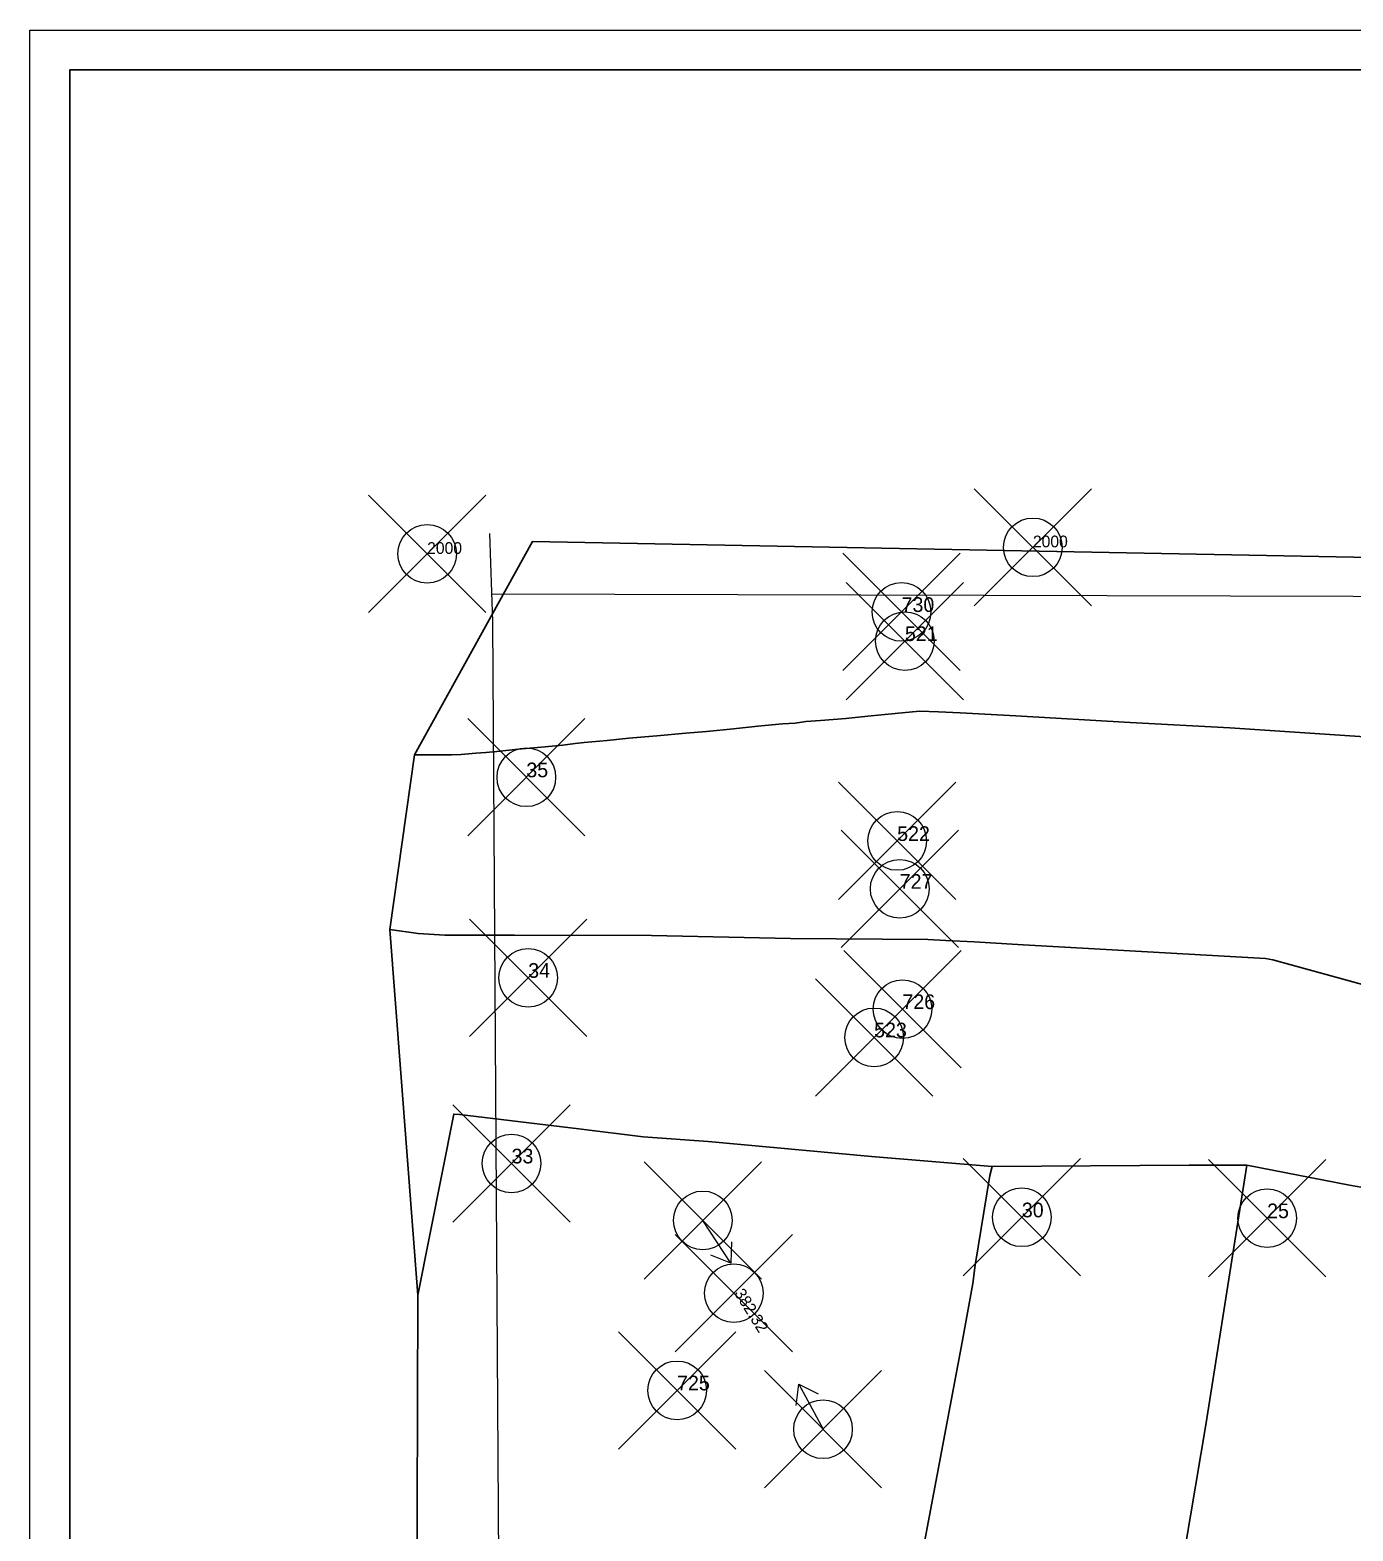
# Model space of a CAD drawing. Header units: millimetres. Extents: x -7 to 1322, y -2814 to 707.
# Drawn here: x -6.8 to 218.8, y 450.7 to 706.6 of the extents above; entities that cross this region are included whole.
import ezdxf

# ---------------------------------------------------------------- set-up
doc = ezdxf.new("R2010")
doc.units = ezdxf.units.MM
doc.header["$PDMODE"] = 35
doc.header["$PDSIZE"] = 10
doc.linetypes.add('DASHED', pattern=[0.75, 0.5, -0.25])
for name, color, linetype in [('Image', 7, 'Continuous'), ('Legend', 250, 'Continuous'), ('Line_Marking_Adusting_Sheet', 1, 'Continuous'), ('Text_Dimension_No', 1, 'Continuous'), ('Text_Gird_No', 1, 'Continuous'), ('Text_Survey_No_Old', 5, 'Continuous')]:
    doc.layers.add(name, color=color, linetype=linetype)
for name, color, linetype, lineweight in [('Plane_Table_Station', 1, 'Continuous', 25), ('Poly_Off', 250, 'Continuous', 30), ('Poly_Survey_Bndry', 250, 'Continuous', 30), ('Poly_Village_Bndry', 250, 'Continuous', 30), ('Text_Survey_No', 250, 'Continuous', 0)]:
    doc.layers.add(name, color=color, linetype=linetype, lineweight=lineweight)
doc.layers.add('Text_Chalta_No', color=5, linetype='Continuous', lineweight=0, true_color=0x0000ff)
doc.styles.get("Standard").update_dxf_attribs({"font": 'Sakal Marathi_N_Ship.TTF'})
doc.dimstyles.get("Standard").update_dxf_attribs({"dimtxt": 0.18, "dimasz": 0.18, "dimexe": 0.18, "dimexo": 0.0625, "dimgap": 0.09, "dimtad": 0, "dimtih": 1, "dimtoh": 1, "dimdec": 4, "dimzin": 0, "dimdsep": 46, "dimtxsty": 'Standard', "dimcen": 0.09, "dimadec": 0, "dimazin": 0, "dimtfac": 1, "dimtdec": 4, "dimtofl": 0, "dimtmove": 0, "dimatfit": 3, "dimfxl": 1, "dimtolj": 1, "dimtzin": 0, "dimarcsym": 0})
picture_1 = doc.add_image_def('image1.jpg', size_in_pixel=(14518, 11021))

# ---------------------------------------------------------------- blocks, each defined once
blk = doc.blocks.new('Sym_Plane_Table_Staion')
at = {"layer": 'Plane_Table_Station'}
blk.add_leader([(8.72, -0.04), (0, 0)], dimstyle='Standard', override={"dimasz": 3, "dimgap": 0.09, "dimtad": 0, "dimldrblk": 'Open90'}, dxfattribs=at)

msp = doc.modelspace()

# ---------------------------------------------------------------- linework, layer by layer
at = {"layer": 'Legend'}
msp.add_lwpolyline([(-6.79, 706.62), (1064.98, 706.62), (1064.98, -6.79), (-6.79, -6.79)], close=True, dxfattribs=at)
at = {"layer": 'Legend', "lineweight": 30}
msp.add_lwpolyline([(943.82, 0), (0, 0), (0, 699.83), (943.82, 699.83), (1058.2, 699.83), (1058.2, 656.47), (1058.2, 621.15), (1058.2, 603.69), (1058.2, 596.29), (1058.2, 584.18), (1058.2, 137.28), (1058.2, 76.32), (1058.2, 35.37), (1058.2, 0)], close=True, dxfattribs=at)
at = {"layer": 'Line_Marking_Adusting_Sheet'}
for points in [[(71.6, 620.79), (72.08, 605.78), (75.38, 89.64)], [(71.98, 610.52), (806.43, 608.51)]]:
    msp.add_lwpolyline(points, dxfattribs=at)
at = {"layer": 'Plane_Table_Station'}
for p in [(107.97, 503.69), (128.46, 468.07)]:
    msp.add_point(p, dxfattribs=at)
at = {"layer": 'Poly_Off'}
msp.add_lwpolyline([(257.32, 615.88), (254.74, 616.07), (78.89, 619.41), (58.78, 583.07)], dxfattribs=at)
at = {"layer": 'Poly_Survey_Bndry'}
for points in [[(254.74, 616.07), (78.89, 619.41), (58.78, 583.07), (65.11, 583.03), (66.74, 583.11), (69.24, 583.34), (70.97, 583.45), (72.84, 583.62), (76.44, 584), (80.44, 584.39), (84.1, 584.73), (86.21, 585.01), (87.73, 585.17), (91.66, 585.51), (95.36, 585.91), (100.1, 586.31), (105.09, 586.74), (108.6, 587.06), (113.21, 587.51), (117.36, 587.93), (121.55, 588.35), (123.73, 588.48), (125.54, 588.73), (128.03, 588.91), (132.34, 589.27), (136.12, 589.67), (140.76, 590.1), (144.89, 590.52), (148.14, 590.41), (151.83, 590.2), (161.35, 589.69), (180.87, 588.57), (197.85, 587.63), (221.74, 586.05)], [(221.74, 586.05), (197.85, 587.63), (180.87, 588.57), (161.35, 589.69), (151.83, 590.2), (148.14, 590.41), (144.89, 590.52), (140.76, 590.1), (136.12, 589.67), (132.34, 589.27), (128.03, 588.91), (125.54, 588.73), (123.73, 588.48), (121.55, 588.35), (117.36, 587.93), (113.21, 587.51), (108.6, 587.06), (105.09, 586.74), (100.1, 586.31), (95.36, 585.91), (91.66, 585.51), (87.73, 585.17), (86.21, 585.01), (84.1, 584.73), (80.44, 584.39), (76.44, 584), (72.84, 583.62), (70.97, 583.45), (69.24, 583.34), (66.74, 583.11), (65.11, 583.03), (58.78, 583.07), (54.6, 553.29), (59.41, 552.62), (63.96, 552.31), (75.82, 552.3), (99.22, 552.28), (122.9, 551.74), (146.34, 551.6), (149.38, 551.41), (154.26, 551.2), (162.61, 550.67), (169.72, 550.24), (203.91, 548.33), (205.17, 548.12), (222.14, 543.47)], [(221.74, 586.05), (197.85, 587.63), (180.87, 588.57), (161.35, 589.69), (151.83, 590.2), (148.14, 590.41), (144.89, 590.52), (140.76, 590.1), (136.12, 589.67), (132.34, 589.27), (128.03, 588.91), (125.54, 588.73), (123.73, 588.48), (121.55, 588.35), (117.36, 587.93), (113.21, 587.51), (108.6, 587.06), (105.09, 586.74), (100.1, 586.31), (95.36, 585.91), (91.66, 585.51), (87.73, 585.17), (86.21, 585.01), (84.1, 584.73), (80.44, 584.39), (76.44, 584), (72.84, 583.62), (70.97, 583.45), (69.24, 583.34), (66.74, 583.11), (65.11, 583.03), (58.78, 583.07)], [(234.11, 540.25), (233.33, 540.66), (230.73, 541.37), (222.14, 543.47), (205.17, 548.12), (203.91, 548.33), (169.72, 550.24), (162.61, 550.67), (154.26, 551.2), (149.38, 551.41), (146.34, 551.6), (122.9, 551.74), (99.22, 552.28), (75.82, 552.3), (63.96, 552.31), (59.41, 552.62), (54.6, 553.29)], [(221.52, 509.15), (218.28, 509.7), (200.74, 513.12), (190.89, 513.12), (157.33, 512.88), (136.72, 514.6), (108.87, 517.16), (97.79, 517.91), (86.84, 519.27), (66.45, 521.73), (65.48, 521.81), (59.36, 490.91), (54.6, 553.29), (59.41, 552.62), (63.96, 552.31), (75.82, 552.3), (99.22, 552.28), (122.9, 551.74), (146.34, 551.6), (149.38, 551.41), (154.26, 551.2), (162.61, 550.67), (169.72, 550.24), (203.91, 548.33), (205.17, 548.12), (222.14, 543.47)], [(157.33, 512.88), (136.72, 514.6), (108.87, 517.16), (97.79, 517.91), (86.84, 519.27), (66.45, 521.73), (65.48, 521.81), (59.36, 490.91)], [(142.74, 430.27), (145.89, 449.45), (152.21, 482.9), (154, 492.95), (154.43, 496.04), (156.93, 511.36), (157.33, 512.88)], [(157.33, 512.88), (190.89, 513.12), (200.74, 513.12)], [(200.74, 513.12), (193.74, 468.84), (185.01, 416.91), (180.63, 387.38), (177.04, 366.54), (171.33, 339.91)], [(221.52, 509.15), (218.28, 509.7), (200.74, 513.12), (193.74, 468.84), (185.01, 416.91)], [(200.74, 513.12), (218.28, 509.7), (221.52, 509.15), (225.88, 510.04)]]:
    msp.add_lwpolyline(points, dxfattribs=at)
for points in [[(59.36, 490.91), (65.48, 521.81), (66.45, 521.73), (86.84, 519.27), (97.79, 517.91), (108.87, 517.16), (136.72, 514.6), (157.33, 512.88), (156.93, 511.36), (154.43, 496.04), (154, 492.95), (152.21, 482.9), (145.89, 449.45), (142.74, 430.27), (120.53, 435.51), (91.42, 443.38), (84.7, 445.32), (64.69, 392.72), (59.04, 380.48)], [(200.74, 513.12), (190.89, 513.12), (157.33, 512.88), (156.93, 511.36), (154.43, 496.04), (154, 492.95), (152.21, 482.9), (145.89, 449.45), (142.74, 430.27), (126.61, 362.82), (121.78, 342.18), (122.46, 342.18), (139.27, 341.31), (158.52, 340.51), (171.33, 339.91), (177.04, 366.54), (180.63, 387.38), (185.01, 416.91), (193.74, 468.84)]]:
    msp.add_lwpolyline(points, close=True, dxfattribs=at)
at = {"layer": 'Poly_Village_Bndry', "lineweight": -3}
for points in [[(58.78, 583.07), (54.6, 553.29)], [(54.6, 553.29), (59.36, 490.91)], [(59.36, 490.91), (59.04, 380.48)]]:
    msp.add_lwpolyline(points, dxfattribs=at)
at = {"layer": 'Text_Chalta_No'}
for p in [(77.86, 579.23), (78.18, 545.04), (75.34, 513.4), (162.37, 504.21), (204.2, 504.06)]:
    msp.add_point(p, dxfattribs=at)
at = {"layer": 'Text_Dimension_No'}
msp.add_point((113.24, 491.29), dxfattribs=at)
at = {"layer": 'Text_Gird_No'}
for p in [(60.94, 617.31), (164.26, 618.43)]:
    msp.add_point(p, dxfattribs=at)
at = {"layer": 'Text_Survey_No'}
for p in [(141.86, 607.41), (141.54, 560.22), (142, 539.71), (103.57, 474.71)]:
    msp.add_point(p, dxfattribs=at)
at = {"layer": 'Text_Survey_No_Old'}
for p in [(142.43, 602.45), (141.11, 568.37), (137.18, 534.89)]:
    msp.add_point(p, dxfattribs=at)

# ---------------------------------------------------------------- block references
at = {"layer": 'Plane_Table_Station'}
for p, rotation in [((107.97, 503.69), 303.2981500438854), ((128.46, 468.07), 118.5345083531593)]:
    msp.add_blockref('Sym_Plane_Table_Staion', p, dxfattribs=dict(at, rotation=rotation))

# ---------------------------------------------------------------- texts
at = {"layer": 'Text_Chalta_No', "linetype": 'DASHED'}
for s, p in [('35', (77.86, 579.23)), ('34', (78.18, 545.04)), ('33', (75.34, 513.4)), ('30', (162.37, 504.21)), ('25', (204.2, 504.06))]:
    msp.add_text(s, height=2.5, dxfattribs=at).set_placement(p)
at = {"layer": 'Text_Dimension_No'}
msp.add_text('382.32', height=2, rotation=301.9348, dxfattribs=at).set_placement((113.24, 491.29))
at = {"layer": 'Text_Gird_No'}
for p in [(60.94, 617.31), (164.26, 618.43)]:
    msp.add_text('2000', height=2, dxfattribs=at).set_placement(p)
at = {"layer": 'Text_Survey_No', "linetype": 'DASHED'}
for s, p in [('730', (141.86, 607.41)), ('727', (141.54, 560.22)), ('726', (142, 539.71)), ('725', (103.57, 474.71))]:
    msp.add_text(s, height=2.5, dxfattribs=at).set_placement(p)
at = {"layer": 'Text_Survey_No_Old', "linetype": 'DASHED'}
for s, p in [('521', (142.43, 602.45)), ('522', (141.11, 568.37)), ('523', (137.18, 534.89))]:
    msp.add_text(s, height=2.5, dxfattribs=at).set_placement(p)

# ---------------------------------------------------------------- pictures from other files: only their frames are drawn
at = {"layer": 'Image'}
image = msp.add_image(picture_1, insert=(0, 0), size_in_units=(921.89, 699.83), dxfattribs=at)
image.dxf.flags = 7

doc.saveas('drawing.dxf')
